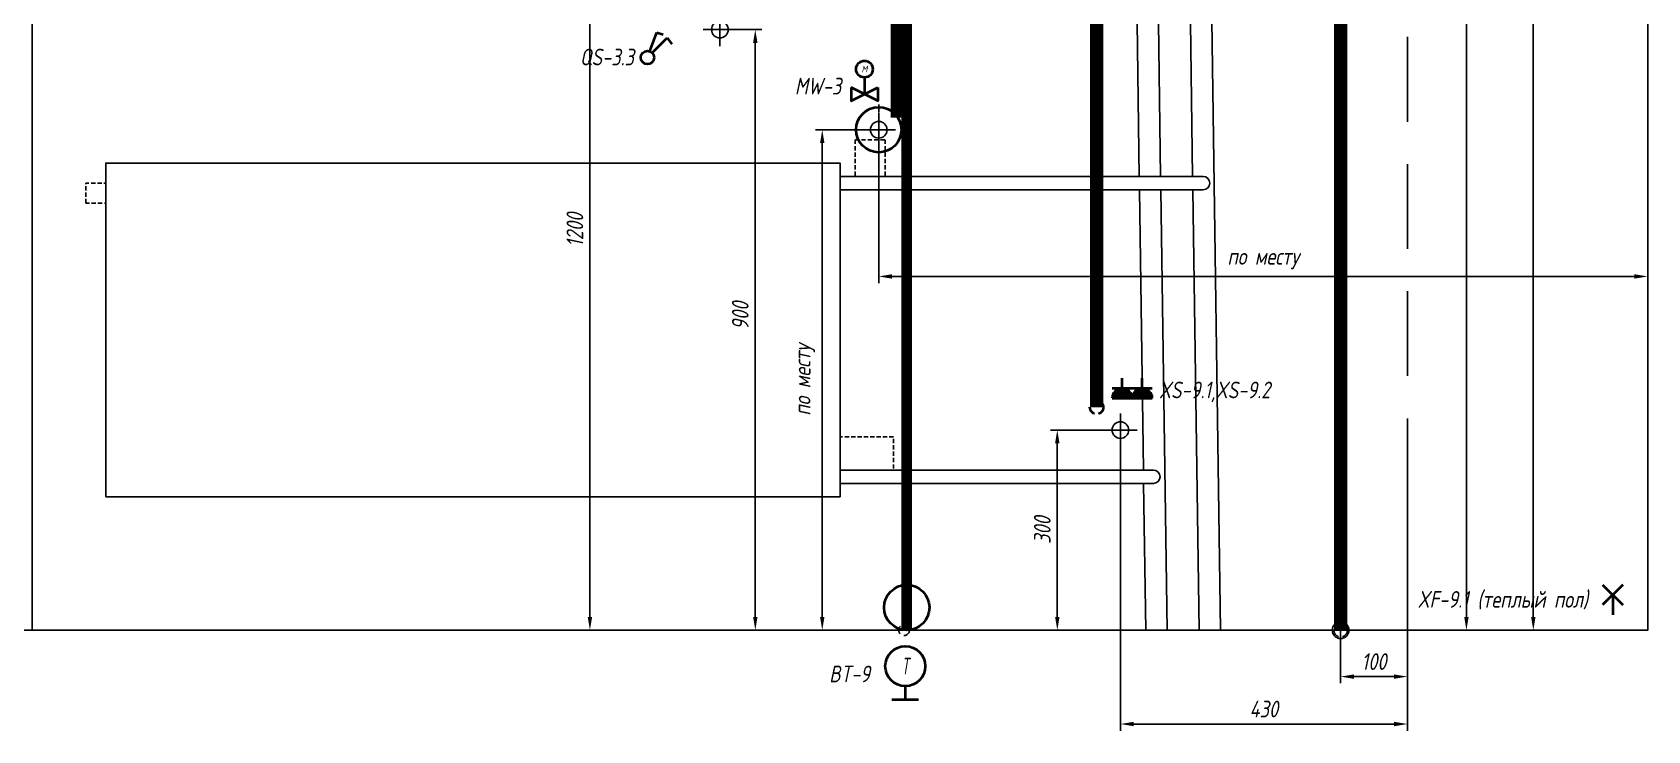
# Model space of a CAD drawing. Header units: millimetres. Extents: x -36498 to 56557, y -58468 to 154.
# Drawn here: x -3924 to -1504, y -31489 to -30442 of the extents above; entities that cross this region are included whole.
import ezdxf
from ezdxf.enums import TextEntityAlignment as Align

# ---------------------------------------------------------------- set-up
doc = ezdxf.new("R2010")
doc.units = ezdxf.units.MM
doc.header["$PDMODE"] = 34
doc.header["$PDSIZE"] = 25
doc.linetypes.add('ACAD_ISO10W100', pattern=[18.5, 12, -3, 0.5, -3])
doc.linetypes.add('DASHED', pattern=[19.049999999999997, 12.7, -6.35])
for name, color, linetype in [('01 Черновое', 7, 'Continuous'), ('02 Розетки', 7, 'Continuous'), ('03 Стационарное ЭО', 7, 'Continuous'), ('04 Освещение', 7, 'Continuous'), ('06 Авт-ка климата', 7, 'Continuous'), ('11 Привязка размеры', 7, 'Continuous')]:
    doc.layers.add(name, color=color, linetype=linetype)
doc.styles.get("Standard").update_dxf_attribs({"font": 'Ubuntu-R.ttf'})
doc.styles.add('ГОСТ-ISOCPEUR', font='isocpeui.ttf', dxfattribs={"width": 0.8})
doc.dimstyles.new('ISO-25', dxfattribs={"dimtxt": 2.5, "dimasz": 2.5, "dimexe": 1.25, "dimexo": 0.625, "dimtad": 1, "dimtxsty": 'Standard', "dimcen": 2.5, "dimadec": 0, "dimazin": 0, "dimtfac": 1, "dimtmove": 0, "dimatfit": 3, "dimfxl": 1, "dimarcsym": 0})

# ---------------------------------------------------------------- blocks, each defined once
blk = doc.blocks.new('*D87')
at = {"layer": '11 Привязка размеры', "color": 0, "lineweight": -2, "transparency": 16777216}
for p, q in [((-2294.26984495985, -31038.37899916674), (-2294.26984495985, -31488.98390491966)), ((-1864.26984495985, -31038.37899916674), (-1864.26984495985, -31488.98390491966)), ((-2274.26984495985, -31478.98390491966), (-1884.26984495985, -31478.98390491966))]:
    blk.add_line(p, q, dxfattribs=at)
at = {"layer": '11 Привязка размеры', "color": 0, "transparency": 16777216}
for points in [[(-2274.26984495985, -31475.65057158633), (-2274.26984495985, -31482.31723825299), (-2294.26984495985, -31478.98390491966)], [(-1884.26984495985, -31482.31723825299), (-1884.26984495985, -31475.65057158633), (-1864.26984495985, -31478.98390491966)]]:
    blk.add_solid(points, dxfattribs=at)
at = {"layer": 'Defpoints', "color": 0, "transparency": 16777216}
for p in [(-2294.26984495985, -31038.37899916674), (-1864.26984495985, -31038.37899916674), (-1864.26984495985, -31478.98390491966)]:
    blk.add_point(p, dxfattribs=at)
at = {"layer": '11 Привязка размеры', "color": 0, "transparency": 16777216, "insert": (-2079.26984495985, -31456.48390491966), "char_height": 25, "attachment_point": 5, "style": 'ГОСТ-ISOCPEUR'}
blk.add_mtext('430', dxfattribs=at)
blk = doc.blocks.new('*D88')
at = {"layer": '11 Привязка размеры', "color": 0, "lineweight": -2, "transparency": 16777216}
for p, q in [((-2294.26984495985, -31038.37899916674), (-2398.737827445644, -31038.37899916674)), ((-2388.737827445644, -31058.37899916674), (-2388.737827445644, -31318.37899916674)), ((-2294.26984495985, -31338.37899916674), (-2398.737827445644, -31338.37899916674))]:
    blk.add_line(p, q, dxfattribs=at)
at = {"layer": '11 Привязка размеры', "color": 0, "transparency": 16777216}
for points in [[(-2385.40449411231, -31058.37899916674), (-2392.071160778977, -31058.37899916674), (-2388.737827445644, -31038.37899916674)], [(-2392.071160778977, -31318.37899916674), (-2385.40449411231, -31318.37899916674), (-2388.737827445644, -31338.37899916674)]]:
    blk.add_solid(points, dxfattribs=at)
at = {"layer": 'Defpoints', "color": 0, "transparency": 16777216}
for p in [(-2294.26984495985, -31038.37899916674), (-2388.737827445644, -31338.37899916674), (-2294.26984495985, -31338.37899916674)]:
    blk.add_point(p, dxfattribs=at)
at = {"layer": '11 Привязка размеры', "color": 0, "transparency": 16777216, "insert": (-2411.237827445644, -31188.37899916674), "char_height": 25, "attachment_point": 5, "rotation": 90, "style": 'ГОСТ-ISOCPEUR'}
blk.add_mtext('300', dxfattribs=at)
blk = doc.blocks.new('*D89')
at = {"layer": '11 Привязка размеры', "color": 0, "lineweight": -2, "transparency": 16777216}
for p, q in [((-1964.26984495985, -31338.37899916674), (-1964.26984495985, -31417.90370255764)), ((-1864.26984495985, -31338.37899916674), (-1864.26984495985, -31417.90370255764)), ((-1944.26984495985, -31407.90370255764), (-1884.26984495985, -31407.90370255764))]:
    blk.add_line(p, q, dxfattribs=at)
at = {"layer": '11 Привязка размеры', "color": 0, "transparency": 16777216}
for points in [[(-1944.26984495985, -31404.5703692243), (-1944.26984495985, -31411.23703589097), (-1964.26984495985, -31407.90370255764)], [(-1884.26984495985, -31411.23703589097), (-1884.26984495985, -31404.5703692243), (-1864.26984495985, -31407.90370255764)]]:
    blk.add_solid(points, dxfattribs=at)
at = {"layer": 'Defpoints', "color": 0, "transparency": 16777216}
for p in [(-1964.26984495985, -31338.37899916674), (-1864.26984495985, -31338.37899916674), (-1864.26984495985, -31407.90370255764)]:
    blk.add_point(p, dxfattribs=at)
at = {"layer": '11 Привязка размеры', "color": 0, "transparency": 16777216, "insert": (-1914.26984495985, -31385.40370255764), "char_height": 25, "attachment_point": 5, "style": 'ГОСТ-ISOCPEUR'}
blk.add_mtext('100', dxfattribs=at)
blk = doc.blocks.new('*D90')
at = {"layer": '11 Привязка размеры', "color": 0, "lineweight": -2, "transparency": 16777216}
for p, q in [((-2894.26984495985, -30438.37899916674), (-2831.162702599034, -30438.37899916674)), ((-2841.162702599034, -30458.37899916674), (-2841.162702599034, -31318.37899916674)), ((-2894.269844959853, -31338.37899916674), (-2831.162702599034, -31338.37899916674))]:
    blk.add_line(p, q, dxfattribs=at)
at = {"layer": '11 Привязка размеры', "color": 0, "transparency": 16777216}
for points in [[(-2837.829369265701, -30458.37899916674), (-2844.496035932368, -30458.37899916674), (-2841.162702599034, -30438.37899916674)], [(-2844.496035932368, -31318.37899916674), (-2837.829369265701, -31318.37899916674), (-2841.162702599034, -31338.37899916674)]]:
    blk.add_solid(points, dxfattribs=at)
at = {"layer": 'Defpoints', "color": 0, "transparency": 16777216}
for p in [(-2894.26984495985, -30438.37899916674), (-2894.269844959853, -31338.37899916674), (-2841.162702599034, -31338.37899916674)]:
    blk.add_point(p, dxfattribs=at)
at = {"layer": '11 Привязка размеры', "color": 0, "transparency": 16777216, "insert": (-2863.662702599034, -30867.1160120947), "char_height": 25, "attachment_point": 5, "rotation": 90, "style": 'ГОСТ-ISOCPEUR'}
blk.add_mtext('900', dxfattribs=at)
blk = doc.blocks.new('*D96')
at = {"layer": '11 Привязка размеры', "color": 0, "lineweight": -2, "transparency": 16777216}
for p, q in [((-2994.26984495985, -30138.37899916674), (-3098.91679548146, -30138.37899916674)), ((-3088.91679548146, -30158.37899916674), (-3088.91679548146, -31318.37899916674)), ((-2994.26984495985, -31338.37899916674), (-3098.91679548146, -31338.37899916674))]:
    blk.add_line(p, q, dxfattribs=at)
at = {"layer": '11 Привязка размеры', "color": 0, "transparency": 16777216}
for points in [[(-3085.583462148126, -30158.37899916674), (-3092.250128814793, -30158.37899916674), (-3088.91679548146, -30138.37899916674)], [(-3092.250128814793, -31318.37899916674), (-3085.583462148126, -31318.37899916674), (-3088.91679548146, -31338.37899916674)]]:
    blk.add_solid(points, dxfattribs=at)
at = {"layer": 'Defpoints', "color": 0, "transparency": 16777216}
for p in [(-2994.26984495985, -30138.37899916674), (-3088.91679548146, -31338.37899916674), (-2994.26984495985, -31338.37899916674)]:
    blk.add_point(p, dxfattribs=at)
at = {"layer": '11 Привязка размеры', "color": 0, "transparency": 16777216, "insert": (-3111.41679548146, -30738.37899916674), "char_height": 25, "attachment_point": 5, "rotation": 90, "style": 'ГОСТ-ISOCPEUR'}
blk.add_mtext('1200', dxfattribs=at)
blk = doc.blocks.new('*D97')
at = {"layer": '11 Привязка размеры', "color": 0, "lineweight": -2, "transparency": 16777216}
for p, q in [((-2684.26984497046, -29038.37899916673), (-1765.819096611084, -29038.37899916673)), ((-1775.819096611084, -29058.37899916673), (-1775.819096611084, -31318.37899916674)), ((-2684.26984497046, -31338.37899916674), (-1765.819096611084, -31338.37899916674))]:
    blk.add_line(p, q, dxfattribs=at)
at = {"layer": '11 Привязка размеры', "color": 0, "transparency": 16777216}
for points in [[(-1772.48576327775, -29058.37899916673), (-1779.152429944417, -29058.37899916673), (-1775.819096611084, -29038.37899916673)], [(-1779.152429944417, -31318.37899916674), (-1772.48576327775, -31318.37899916674), (-1775.819096611084, -31338.37899916674)]]:
    blk.add_solid(points, dxfattribs=at)
at = {"layer": 'Defpoints', "color": 0, "transparency": 16777216}
for p in [(-2684.26984497046, -29038.37899916673), (-2684.26984497046, -31338.37899916674), (-1775.819096611084, -31338.37899916674)]:
    blk.add_point(p, dxfattribs=at)
at = {"layer": '11 Привязка размеры', "color": 0, "transparency": 16777216, "insert": (-1798.319096611084, -30188.37899916673), "char_height": 25, "attachment_point": 5, "rotation": 90, "style": 'ГОСТ-ISOCPEUR'}
blk.add_mtext('2300', dxfattribs=at)
blk = doc.blocks.new('*D98')
at = {"layer": '11 Привязка размеры', "color": 0, "lineweight": -2, "transparency": 16777216}
for p, q in [((-2666.26984497046, -28938.37899916673), (-1665.643463527803, -28938.37899916673)), ((-1675.643463527803, -28958.37899916673), (-1675.643463527803, -31318.37899916674)), ((-2683.64484497046, -31338.37899916674), (-1665.643463527803, -31338.37899916674))]:
    blk.add_line(p, q, dxfattribs=at)
at = {"layer": '11 Привязка размеры', "color": 0, "transparency": 16777216}
for points in [[(-1672.31013019447, -28958.37899916673), (-1678.976796861137, -28958.37899916673), (-1675.643463527803, -28938.37899916673)], [(-1678.976796861137, -31318.37899916674), (-1672.31013019447, -31318.37899916674), (-1675.643463527803, -31338.37899916674)]]:
    blk.add_solid(points, dxfattribs=at)
at = {"layer": 'Defpoints', "color": 0, "transparency": 16777216}
for p in [(-2666.26984497046, -28938.37899916673), (-2683.64484497046, -31338.37899916674), (-1675.643463527803, -31338.37899916674)]:
    blk.add_point(p, dxfattribs=at)
at = {"layer": '11 Привязка размеры', "color": 0, "transparency": 16777216, "insert": (-1698.143463527803, -30138.37899916673), "char_height": 25, "attachment_point": 5, "rotation": 90, "style": 'ГОСТ-ISOCPEUR'}
blk.add_mtext('2400', dxfattribs=at)
blk = doc.blocks.new('*D99')
at = {"layer": '11 Привязка размеры', "color": 0, "lineweight": -2, "transparency": 16777216}
for p, q in [((-2656.26984495985, -30588.37899916674), (-2656.26984495985, -30818.20420113029)), ((-1504.26984495985, -30588.37899916674), (-1504.26984495985, -30818.20420113029)), ((-2636.26984495985, -30808.20420113029), (-1524.26984495985, -30808.20420113029))]:
    blk.add_line(p, q, dxfattribs=at)
at = {"layer": '11 Привязка размеры', "color": 0, "transparency": 16777216}
for points in [[(-2636.26984495985, -30804.87086779696), (-2636.26984495985, -30811.53753446362), (-2656.26984495985, -30808.20420113029)], [(-1524.26984495985, -30811.53753446362), (-1524.26984495985, -30804.87086779696), (-1504.26984495985, -30808.20420113029)]]:
    blk.add_solid(points, dxfattribs=at)
at = {"layer": 'Defpoints', "color": 0, "transparency": 16777216}
for p in [(-2656.26984495985, -30588.37899916674), (-1504.26984495985, -30588.37899916674), (-1504.26984495985, -30808.20420113029)]:
    blk.add_point(p, dxfattribs=at)
at = {"layer": '11 Привязка размеры', "color": 0, "transparency": 16777216, "insert": (-2080.26984495985, -30781.53753446362), "char_height": 25, "attachment_point": 5, "style": 'ГОСТ-ISOCPEUR'}
blk.add_mtext('по месту', dxfattribs=at)
blk = doc.blocks.new('*D100')
at = {"layer": '11 Привязка размеры', "color": 0, "lineweight": -2, "transparency": 16777216}
for p, q in [((-2656.26984495985, -30588.37899916674), (-2750.862406505695, -30588.37899916674)), ((-2740.862406505695, -30608.37899916674), (-2740.862406505695, -31318.37899916674)), ((-2656.26984495985, -31338.37899916674), (-2750.862406505695, -31338.37899916674))]:
    blk.add_line(p, q, dxfattribs=at)
at = {"layer": '11 Привязка размеры', "color": 0, "transparency": 16777216}
for points in [[(-2737.529073172361, -30608.37899916674), (-2744.195739839028, -30608.37899916674), (-2740.862406505695, -30588.37899916674)], [(-2744.195739839028, -31318.37899916674), (-2737.529073172361, -31318.37899916674), (-2740.862406505695, -31338.37899916674)]]:
    blk.add_solid(points, dxfattribs=at)
at = {"layer": 'Defpoints', "color": 0, "transparency": 16777216}
for p in [(-2656.26984495985, -30588.37899916674), (-2740.862406505695, -31338.37899916674), (-2656.26984495985, -31338.37899916674)]:
    blk.add_point(p, dxfattribs=at)
at = {"layer": '11 Привязка размеры', "color": 0, "transparency": 16777216, "insert": (-2767.529073172363, -30963.37899916674), "char_height": 25, "attachment_point": 5, "rotation": 90, "style": 'ГОСТ-ISOCPEUR'}
blk.add_mtext('по месту', dxfattribs=at)
blk = doc.blocks.new('кнопка 2')
at = {"color": 0, "lineweight": -2}
for p, q in [((0.3463079265238775, 0.9381208984068508), (1.394306235819386, 3.777065779963777)), ((0.7071067811866669, 0.7071067811866669), (2.931720564367424, 2.931720564366515)), ((1.394306235819386, 3.777065779963806), (2.3419039201126, 3.447754621664927)), ((2.931720564367424, 2.931720564366543), (3.660361403744901, 1.996002535291183))]:
    blk.add_line(p, q, dxfattribs=at)
blk.add_circle((0, 0), 1, dxfattribs=at)
blk = doc.blocks.new('вентиль с электроприводом')
at = {"color": 0, "linetype": 'DASHED', "lineweight": -2}
blk.add_line((0, 2.5), (0, 0), dxfattribs=at)
at = {"color": 0, "lineweight": -2}
for points in [[(-2, 1), (-2, -1), (0, 0), (-2, 1)], [(2, 1), (2, -1), (0, 0), (2, 1)]]:
    blk.add_lwpolyline(points, dxfattribs=at)
blk.add_circle((0, 3.75), 1.25, dxfattribs=at)
at = {"color": 0, "lineweight": -2, "style": 'ГОСТ-ISOCPEUR', "width": 0.8}
blk.add_text('M', height=1, rotation=360, dxfattribs=at).set_placement((0, 3.75), align=Align.MIDDLE_CENTER)
blk = doc.blocks.new('датчик температуры')
at = {"color": 0, "lineweight": -2}
for p, q in [((-2, 0), (2, 0)), ((0, 2), (0, 0))]:
    blk.add_line(p, q, dxfattribs=at)
blk.add_circle((0, 5), 3, dxfattribs=at)
at = {"color": 0, "lineweight": -2, "style": 'ГОСТ-ISOCPEUR', "width": 0.6}
blk.add_text('T', height=2.5, rotation=360, dxfattribs=at).set_placement((-0.01441810652067943, 5), align=Align.MIDDLE_CENTER)
blk = doc.blocks.new('розетка скрытая трехполюсная IP54')
at = {"lineweight": -2}
h = blk.add_hatch(color=0, dxfattribs=at)
h.paths.add_polyline_path([(0, 0), (0, 1.5, 0.4142135623730951), (-1.5, 4.592425496802574e-17)])
h.paths.add_polyline_path([(1.5, 0, 0.4142135623730951), (0, 1.5), (0, 0)])
at = {"color": 0, "lineweight": -2}
for p, q in [((0, 0), (0, 3)), ((-1.5, 1.5), (1.5, 1.5)), ((-1.5, 0), (1.5, 0))]:
    blk.add_line(p, q, dxfattribs=at)
blk.add_arc((0, 0), 1.5, 0, 180, dxfattribs=at)
blk = doc.blocks.new('стац. точка')
at = {"color": 0, "lineweight": -2}
for p, q in [((-1.5, 1.5), (1.5, -1.5)), ((1.5, 1.5), (-1.5, -1.5)), ((0, 0), (0, -3))]:
    blk.add_line(p, q, dxfattribs=at)

msp = doc.modelspace()

# ---------------------------------------------------------------- linework, layer by layer
at = {"layer": '01 Черновое'}
for p, q in [((-3924.26984495985, -31238.37899916674), (-3924.269844959857, -28538.37899916674)), ((-2296.266580153435, -28538.37899916674), (-2265.985809969661, -30658.37899916674)), ((-2264.26984495985, -28538.37899916674), (-2233.984130674136, -30658.37899916674)), ((-2216.266580153435, -28538.37899916674), (-2185.985809969658, -30658.37899916674)), ((-2184.26984495985, -28538.37899916674), (-2144.26984495985, -31338.37899916674)), ((-3924.26984495985, -31338.37899916674), (-3924.26984495985, -30428.37899916674)), ((-2714.26984495985, -30658.37899916674), (-2170.236951241663, -30658.37899916674)), ((-2714.26984495985, -30678.37899916674), (-2170.236951241663, -30678.37899916674)), ((-2265.700142326416, -30678.37899916674), (-2259.701121818311, -31098.37899916674)), ((-2233.698416388423, -30678.37899916674), (-2224.26984495985, -31338.37899916674)), ((-2185.700142326416, -30678.37899916674), (-2176.273110099391, -31338.37899916674)), ((-2714.26984495985, -31098.37899916674), (-2244.838447395654, -31098.37899916674)), ((-2714.26984495985, -31118.37899916674), (-2244.838447395654, -31118.37899916674)), ((-2259.415454175065, -31118.37899916674), (-2256.273110099391, -31338.37899916674))]:
    msp.add_line(p, q, dxfattribs=at)
at = {"layer": '01 Черновое', "linetype": 'DASHED', "ltscale": 10}
msp.add_line((-1864.26984495985, -31338.37899916674), (-1864.26984495985, -28538.37899916674), dxfattribs=at)
at = {"layer": '01 Черновое', "linetype": 'DASHED', "ltscale": 0.5}
for p, q in [((-2691.76984495985, -30603.37899916674), (-2646.76984495985, -30603.37899916674)), ((-2691.76984495985, -30603.37899916674), (-2691.76984495985, -30658.37899916674)), ((-2646.76984495985, -30603.37899916674), (-2646.76984495985, -30658.37899916674))]:
    msp.add_line(p, q, dxfattribs=at)
at = {"layer": '01 Черновое'}
for points in [[(-5844.26984495985, -31338.37899916674), (-5844.26984495985, -28538.37899916674), (-1504.26984495985, -28538.37899916674), (-1504.26984495985, -31338.37899916674)], [(-3814.26984495985, -31138.37899916674), (-3814.26984495985, -30638.37899916674), (-2714.26984495985, -30638.37899916674), (-2714.26984495985, -31138.37899916674)]]:
    msp.add_lwpolyline(points, close=True, dxfattribs=at)
at = {"layer": '01 Черновое', "linetype": 'DASHED', "ltscale": 0.5, "flags": 128}
for points in [[(-3844.26984495985, -30698.37899916674), (-3844.26984495985, -30668.37899916674), (-3814.26984495985, -30668.37899916674), (-3814.26984495985, -30698.37899916674)], [(-2714.26984495985, -31098.37899916674), (-2714.26984495985, -31048.37899916674), (-2634.26984495985, -31048.37899916674), (-2634.26984495985, -31098.37899916674)]]:
    msp.add_lwpolyline(points, close=True, dxfattribs=at)
at = {"layer": '01 Черновое'}
for centre in [(-2170.236951241663, -30668.37899916674), (-2244.838447395654, -31108.37899916674)]:
    msp.add_arc(centre, 10, 270, 90, dxfattribs=at)
at = {"layer": '02 Розетки', "color": 1, "const_width": 20, "flags": 128}
msp.add_lwpolyline([(-2329.76984495985, -31004.37899916673), (-2329.76984495985, -28571.37899916674)], dxfattribs=at)
at = {"layer": '02 Розетки', "color": 1, "linetype": 'DASHED', "lineweight": 40}
msp.add_circle((-2329.76984495985, -31004.37899916673), 10, dxfattribs=at)
at = {"layer": '03 Стационарное ЭО', "color": 5, "const_width": 20, "flags": 128}
msp.add_lwpolyline([(-1964.26984495985, -31338.37899916674), (-1964.26984495985, -28571.37899916674)], dxfattribs=at)
at = {"layer": '03 Стационарное ЭО', "color": 5, "linetype": 'DASHED'}
msp.add_circle((-1964.26984495985, -31338.37899916674), 10, dxfattribs=at)
at = {"layer": '06 Авт-ка климата', "color": 254, "const_width": 16}
msp.add_lwpolyline([(-2630.26984495985, -30570.25433157415), (-2630.26984495985, -28571.37899916674)], dxfattribs=at)
at = {"layer": '06 Авт-ка климата', "const_width": 16, "flags": 128}
msp.add_lwpolyline([(-2614.26984495985, -31338.37899916674), (-2614.26984495985, -28571.37899916674)], dxfattribs=at)
at = {"layer": '06 Авт-ка климата', "lineweight": 40}
for centre in [(-2656.26984495985, -30588.37899916674), (-2614.26984495985, -31304.37899916674)]:
    msp.add_circle(centre, 34, dxfattribs=at)
at = {"layer": '06 Авт-ка климата', "linetype": 'DASHED'}
msp.add_circle((-2618.26984495985, -31338.37899916674), 8, dxfattribs=at)
at = {"layer": '11 Привязка размеры', "linetype": 'ACAD_ISO10W100'}
msp.add_line((-2656.26984495985, -30550.47533317528), (-2656.26984495985, -30626.2826651582), dxfattribs=at)
at = {"layer": '11 Привязка размеры', "lineweight": -2}
for p in [(-2894.26984495985, -30438.37899916674), (-2656.26984495985, -30588.47552130029), (-2294.26984495985, -31038.37899916674), (-1964.26984495985, -31338.37899916674)]:
    msp.add_point(p, dxfattribs=at)

# ---------------------------------------------------------------- block references
at = {"layer": '02 Розетки', "color": 1, "lineweight": 40, "xscale": 10, "yscale": 10, "zscale": 10}
for p in [(-2291.496914424761, -30990.83565678637), (-2261.496914424761, -30990.83565678637)]:
    msp.add_blockref('розетка скрытая трехполюсная IP54', p, dxfattribs=at)
at = {"layer": '03 Стационарное ЭО', "color": 5, "lineweight": 40, "xscale": 10, "yscale": 10, "zscale": 10}
msp.add_blockref('стац. точка', (-1556.73664501853, -31285.51805641099), dxfattribs=at)
at = {"layer": '04 Освещение', "color": 3, "lineweight": 40, "xscale": 10, "yscale": 10, "zscale": 10}
msp.add_blockref('кнопка 2', (-3002.726047777356, -30480.19109838152), dxfattribs=at)
at = {"layer": '06 Авт-ка климата', "color": 2, "lineweight": 40, "xscale": 10, "yscale": 10, "zscale": 10}
msp.add_blockref('вентиль с электроприводом', (-2677.62507673743, -30535.06546364297), dxfattribs=at)
at = {"layer": '06 Авт-ка климата', "lineweight": 40, "xscale": 10, "yscale": 10, "zscale": 10}
msp.add_blockref('датчик температуры', (-2616.437910695344, -31442.27483994354), dxfattribs=at)

# ---------------------------------------------------------------- texts
at = {"layer": '02 Розетки', "linetype": 'Continuous', "style": 'ГОСТ-ISOCPEUR', "width": 0.8}
msp.add_text('XS-9.1,XS-9.2', height=25, dxfattribs=at).set_placement((-2236.496914424761, -30990.83565678637))
at = {"layer": '03 Стационарное ЭО', "color": 7, "linetype": 'Continuous', "style": 'ГОСТ-ISOCPEUR', "width": 0.8}
msp.add_text('XF-9.1 (теплый пол)', height=25, dxfattribs=at).set_placement((-1593.728851097882, -31304.65326334359), align=Align.RIGHT)
at = {"layer": '04 Освещение', "linetype": 'Continuous', "style": 'ГОСТ-ISOCPEUR', "width": 0.8}
msp.add_text('QS-3.3', height=25, dxfattribs=at).set_placement((-3022.944533485433, -30491.92478223262), align=Align.RIGHT)
at = {"layer": '06 Авт-ка климата', "linetype": 'Continuous', "style": 'ГОСТ-ISOCPEUR', "width": 0.8}
for s, p in [('MW-3', (-2712.370807872631, -30535.52378861484)), ('BT-9', (-2669.286398418475, -31416.40093741596))]:
    msp.add_text(s, height=25, dxfattribs=at).set_placement(p, align=Align.RIGHT)

# ---------------------------------------------------------------- dimensions: what is measured, and where the dimension line sits
at = {"layer": '11 Привязка размеры'}
for base, p1, p2, picture, middle in [((-1675.643463527803, -31338.37899916674), (-2666.26984497046, -28938.37899916673), (-2683.64484497046, -31338.37899916674), '*D98', (-1675.643463527803, -30138.37899916673)), ((-1775.819096611084, -31338.37899916674), (-2684.26984497046, -29038.37899916673), (-2684.26984497046, -31338.37899916674), '*D97', (-1775.819096611084, -30188.37899916673)), ((-2841.162702599034, -31338.37899916674), (-2894.26984495985, -30438.37899916674), (-2894.269844959853, -31338.37899916674), '*D90', (-2841.162702599034, -30867.1160120947))]:
    dim = msp.add_linear_dim(base=base, p1=p1, p2=p2, angle=90, dimstyle='ISO-25', override={"dimtxt": 25, "dimasz": 20, "dimexe": 10, "dimexo": 0, "dimgap": 10, "dimdec": 0, "dimtxsty": 'ГОСТ-ISOCPEUR'}, dxfattribs=at)
    dim.commit()
    dim.dimension.update_dxf_attribs({"geometry": picture, "text_midpoint": middle, "dimtype": 160})
for base, p1, p2, picture, middle in [((-3088.91679548146, -31338.37899916674), (-2994.26984495985, -30138.37899916674), (-2994.26984495985, -31338.37899916674), '*D96', (-3111.41679548146, -30738.37899916674)), ((-2388.737827445644, -31338.37899916674), (-2294.26984495985, -31038.37899916674), (-2294.26984495985, -31338.37899916674), '*D88', (-2411.237827445644, -31188.37899916674))]:
    dim = msp.add_linear_dim(base=base, p1=p1, p2=p2, angle=90, dimstyle='ISO-25', override={"dimtxt": 25, "dimasz": 20, "dimexe": 10, "dimexo": 0, "dimgap": 10, "dimdec": 0, "dimtxsty": 'ГОСТ-ISOCPEUR'}, dxfattribs=at)
    dim.commit()
    dim.dimension.update_dxf_attribs({"geometry": picture, "text_midpoint": middle})
dim = msp.add_linear_dim(base=(-2740.862406505695, -31338.37899916674), p1=(-2656.26984495985, -30588.37899916674), p2=(-2656.26984495985, -31338.37899916674), angle=90, text='по месту', dimstyle='ISO-25', override={"dimtxt": 25, "dimasz": 20, "dimexe": 10, "dimexo": 0, "dimgap": 10, "dimdec": 0, "dimtxsty": 'ГОСТ-ISOCPEUR'}, dxfattribs=at)
dim.commit()
dim.dimension.update_dxf_attribs({"geometry": '*D100', "text_midpoint": (-2767.529073172363, -30963.37899916674)})
dim = msp.add_linear_dim(base=(-1504.26984495985, -30808.20420113029), p1=(-2656.26984495985, -30588.37899916674), p2=(-1504.26984495985, -30588.37899916674), text='по месту', dimstyle='ISO-25', override={"dimtxt": 25, "dimasz": 20, "dimexe": 10, "dimexo": 0, "dimgap": 10, "dimdec": 0, "dimtxsty": 'ГОСТ-ISOCPEUR'}, dxfattribs=at)
dim.commit()
dim.dimension.update_dxf_attribs({"geometry": '*D99', "text_midpoint": (-2080.26984495985, -30781.53753446362)})
dim = msp.add_linear_dim(base=(-1864.26984495985, -31478.98390491966), p1=(-2294.26984495985, -31038.37899916674), p2=(-1864.26984495985, -31038.37899916674), dimstyle='ISO-25', override={"dimtxt": 25, "dimasz": 20, "dimexe": 10, "dimexo": 0, "dimgap": 10, "dimdec": 0, "dimtxsty": 'ГОСТ-ISOCPEUR'}, dxfattribs=at)
dim.commit()
dim.dimension.update_dxf_attribs({"geometry": '*D87', "text_midpoint": (-2079.26984495985, -31478.98390491966), "dimtype": 160})
dim = msp.add_linear_dim(base=(-1864.26984495985, -31407.90370255764), p1=(-1964.26984495985, -31338.37899916674), p2=(-1864.26984495985, -31338.37899916674), dimstyle='ISO-25', override={"dimtxt": 25, "dimasz": 20, "dimexe": 10, "dimexo": 0, "dimgap": 10, "dimdec": 0, "dimtxsty": 'ГОСТ-ISOCPEUR'}, dxfattribs=at)
dim.commit()
dim.dimension.update_dxf_attribs({"geometry": '*D89', "text_midpoint": (-1914.26984495985, -31385.40370255764)})

doc.saveas('drawing.dxf')
